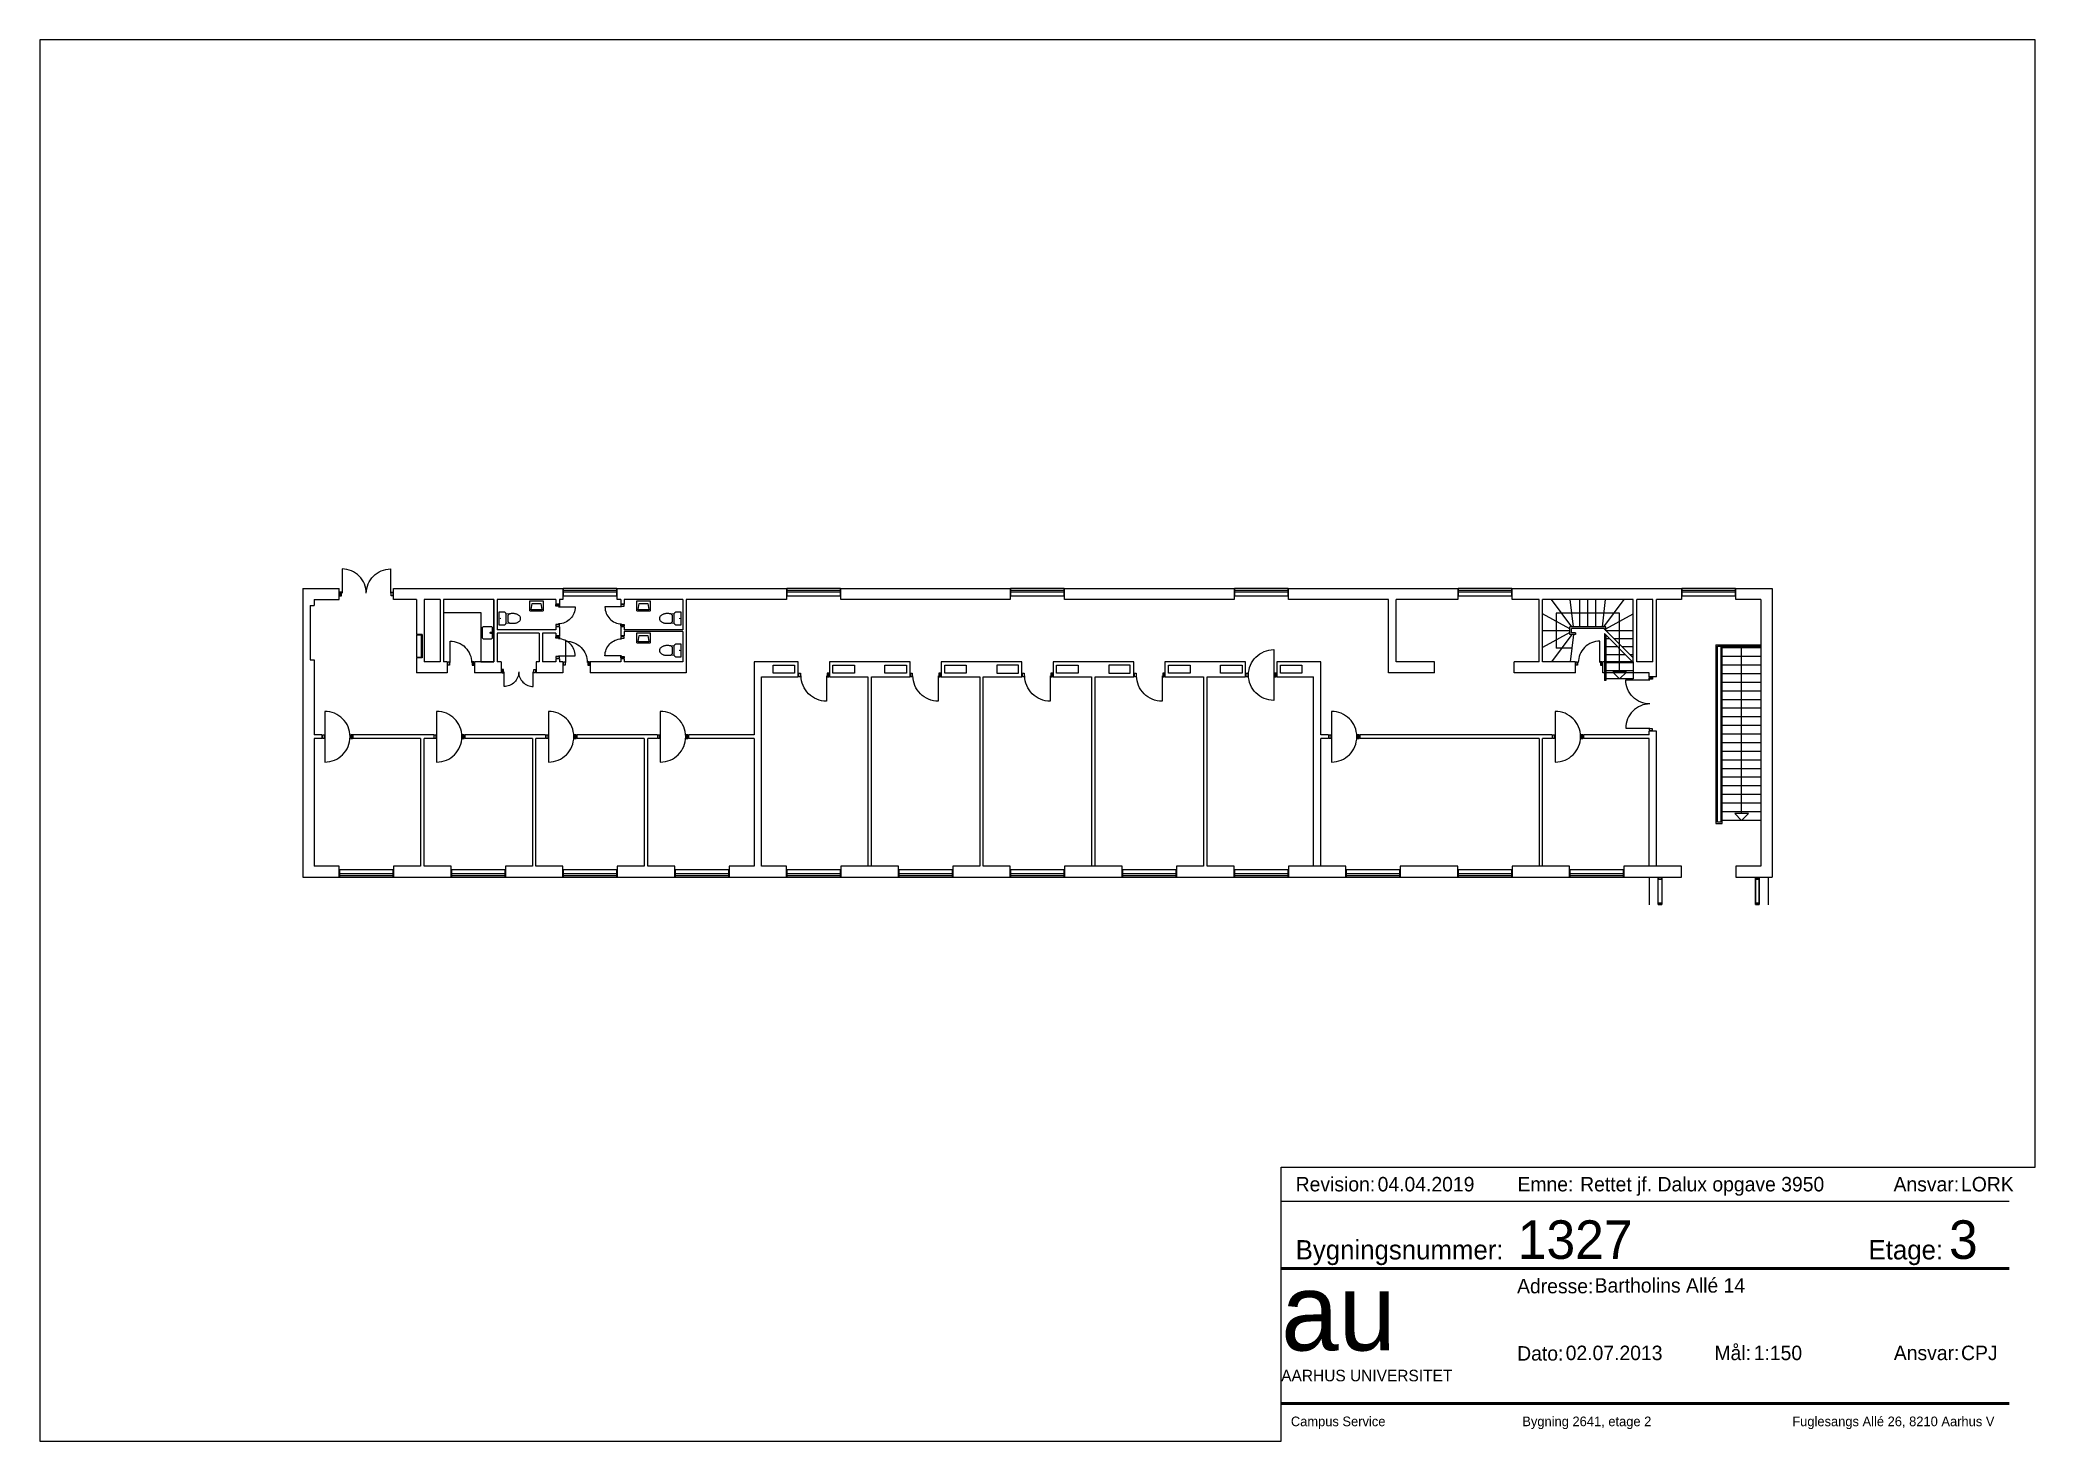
# Paper-space layout 'A3_pdf_liggende' of a CAD drawing. Header units: millimetres. Extents: x 0 to 414, y 0 to 291.
# The model-space entities are those that its viewports show. They can reach past a viewport. Long polylines and large blocks are cut down to what shows.
import ezdxf

# ---------------------------------------------------------------- set-up
doc = ezdxf.new("R2010")
doc.units = ezdxf.units.MM
doc.header["$LTSCALE"] = 100
doc.header["$MEASUREMENT"] = 0
doc.linetypes.add('HIDDEN', pattern=[5, 4, -1])
for name, color, linetype in [('A21----', 7, 'Continuous'), ('A22--U-', 3, 'Continuous'), ('A24----', 1, 'Continuous'), ('A314---', 1, 'Continuous'), ('A314-S-', 8, 'Continuous'), ('A321---', 1, 'Continuous'), ('A59----', 2, 'Continuous'), ('A79-F--', 12, 'Continuous'), ('A89--Y-', 12, 'Continuous')]:
    doc.layers.add(name, color=color, linetype=linetype)
doc.layers.add('tegningsopsætning', color=7, linetype='Continuous', lineweight=50)
doc.styles.add('ISO', font='ISO')
doc.styles.add('tegningshoved str 3', font='', dxfattribs={"height": 3})
doc.styles.add('tegningshoved str 8', font='', dxfattribs={"height": 8})
doc.styles.get('tegningshoved str 3').set_extended_font_data('AU Passata')
doc.styles.get('tegningshoved str 8').set_extended_font_data('AU Passata')

# ---------------------------------------------------------------- blocks, each defined once
blk = doc.blocks.new('Tegningshoved')
at = {"layer": 'tegningsopsætning'}
for points in [[(0, 28), (151, 28)], [(0, 0), (151, 0)]]:
    blk.add_lwpolyline(points, dxfattribs=at)
at = {"layer": 'tegningsopsætning', "attachment_point": 1}
for s, width, insert, char_height in [('{\\fAU Passata|b0|i0|c0|p34;Bygningsnummer:}', 14.039, (3, 33.89), 4), ('{\\fAU Passata|b0|i0|c0|p34;Etage:}', 14.039, (121.82, 33.89), 4), ('{\\fAU Passata|b0|i0|c0|p34;Adresse:}', 14.039, (48.92, 25.86), 3), ('{\\fAU Passata|b0|i0|c0|p34;Mål:}', 14.039, (89.85, 12), 3), ('{\\fAU Passata|b0|i0|c0|p34;Dato:}', 14.039, (48.94, 11.9), 3), ('{\\fAU Passata|b0|i0|c0|p34;Ansvar:}', 14.039, (127.06, 12), 3), ('{\\fAU Passata|b0|i0|c0|p34;AARHUS UNIVERSITET}', 76.8942, (0, 7), 2.4)]:
    blk.add_mtext_dynamic_manual_height_columns(s, width=width, gutter_width=1250, heights=[0], dxfattribs=dict(at, insert=insert, char_height=char_height))
at = {"layer": 'tegningsopsætning', "attachment_point": 1, "style": 'ISO'}
for s, width, heights, insert, char_height in [('{\\fAU Peto|b0|i0|c0|p82;au}', 20.8914, [10], (0, 27), 16), ('{\\fAU Passata Light|b0|i0|c0|p34;Campus Service^I^I^I^IBygning 2641, etage 2^I^I^I^IFuglesangs Allé 26, 8210 Aarhus V}', 148.2946, [0], (2, -2.71), 2)]:
    blk.add_mtext_dynamic_manual_height_columns(s, width=width, gutter_width=1250, heights=heights, dxfattribs=dict(at, insert=insert, char_height=char_height))
blk = doc.blocks.new('aml. tegningshoved blok')
blk.add_blockref('Tegningshoved', (-156.36, 7.8))
at = {"layer": 'tegningsopsætning'}
for tag, p, height, style in [('XXXX', (-107.28, 37.8), 8, 'tegningshoved str 8'), ('X', (-17.84, 37.8), 8, 'tegningshoved str 8'), ('XXX', (-91.36, 30.8), 3, 'tegningshoved str 3'), ('XX.XX.2012', (-97.36, 16.8), 3, 'tegningshoved str 3'), ('1:XXX', (-58.36, 16.8), 3, 'tegningshoved str 3'), ('XXX', (-15.36, 16.8), 3, 'tegningshoved str 3')]:
    blk.add_attdef(tag, p, '', height=height, dxfattribs=dict(at, style=style))
blk = doc.blocks.new('Rev. blok')
for points in [[(-151, 11), (0, 11)], [(-151, 4), (0, 4)]]:
    blk.add_lwpolyline(points)
at = {"char_height": 3, "attachment_point": 1, "style": 'tegningshoved str 3'}
for s, insert in [('Revision:', (-148, 9)), ('Emne:', (-102, 9)), ('Ansvar:', (-24, 9))]:
    blk.add_mtext_dynamic_manual_height_columns(s, width=7, gutter_width=15, heights=[0], dxfattribs=dict(at, insert=insert))
at = {"style": 'tegningshoved str 3'}
for tag, p in [('XX.XX.2012', (-131, 6)), ('XXX', (-89, 6)), ('XXX', (-10, 6))]:
    blk.add_attdef(tag, p, '', height=3, dxfattribs=at)
blk = doc.blocks.new('V169')
for p, q in [((-10, 110), (-1680, 110)), ((-10, 50), (-1680, 50))]:
    blk.add_line(p, q)
blk.add_lwpolyline([(-10, 0), (-10, 230), (-1680, 230), (-1680, 0)], close=True)
blk = doc.blocks.new('PIL')
for p, q in [((0, 0), (-212, -212)), ((0, 0), (212, -212)), ((-212, -212), (212, -212))]:
    blk.add_line(p, q)
blk = doc.blocks.new('D85H')
for points in [[(-830, 0), (-780, 0), (-780, 110), (-830, 110)], [(-70, 110), (-20, 110), (-20, 0), (-70, 0)]]:
    blk.add_lwpolyline(points, close=True)
blk.add_lwpolyline([(-90, 30), (-90, -640, -0.414214), (-760, 30)], format="xyb")
blk = doc.blocks.new('D71H')
for points in [[(-640, 110), (-690, 110), (-690, 0), (-640, 0)], [(-20, 0), (-70, 0), (-70, 110), (-20, 110)]]:
    blk.add_lwpolyline(points, close=True)
blk.add_lwpolyline([(-90, 28), (-90, -492, -0.41025), (-620, 28)], format="xyb")
blk = doc.blocks.new('D71V')
for p, q in [((70, 110), (20, 110)), ((20, 110), (20, 0)), ((20, 0), (70, 0)), ((70, 0), (70, 110)), ((90, 28), (90, -492)), ((640, 0), (640, 110)), ((640, 110), (690, 110)), ((690, 0), (640, 0)), ((690, 110), (690, 0))]:
    blk.add_line(p, q)
blk.add_arc((91, 37), 529, 269.84255, 359.06613)
blk = doc.blocks.new('D169D')
for points in [[(20, 110), (70, 110), (70, 0), (20, 0)], [(1670, 0), (1670, 110), (1620, 110), (1620, 0)]]:
    blk.add_lwpolyline(points, close=True)
for points in [[(845, 30, -0.414214), (90, -725), (90, 30)], [(845, 30, 0.414214), (1600, -725), (1600, 30)]]:
    blk.add_lwpolyline(points, format="xyb")
blk = doc.blocks.new('D97VH')
blk.add_lwpolyline([(90, 845), (90, -735, 1), (90, 845, 0.414214)], format="xyb")
for points in [[(20, 0), (20, 110), (70, 110), (70, 0)], [(950, 0), (950, 110), (900, 110), (900, 0)]]:
    blk.add_lwpolyline(points, close=True)
blk = doc.blocks.new('HV1')
for points in [[(-179, -359, -0.414214), (-210, -328), (-210, -38), (210, -38), (210, -328, -0.414214), (179, -359)], [(-153, -321, -0.468921), (-168, -303), (-134, -115), (134, -115), (168, -303, -0.468921), (153, -321)]]:
    blk.add_lwpolyline(points, format="xyb", close=True)
blk = doc.blocks.new('TOI')
blk.add_lwpolyline([(-200, -200, 0.414214), (-125, -275), (125, -275, 0.414214), (200, -200), (200, -50), (-200, -50)], format="xyb", close=True)
blk.add_lwpolyline([(-132, -275), (-142, -375, 0.055722), (-150, -447), (-150, -500, 0.067326), (-138, -590, 0.079706), (-106, -659, 0.107125), (-54, -710, 0.140126), (0, -725, 0.140126), (54, -710, 0.107125), (106, -659, 0.079706), (138, -590, 0.067326), (150, -500), (150, -447, 0.055722), (142, -375), (132, -275)], format="xyb")
blk.add_lwpolyline([(142, -375), (94, -325), (-94, -325), (-142, -375)])
at = {"const_width": 19.8}
blk.add_lwpolyline([(-10, -97, 1), (10, -97, 1)], format="xyb", close=True, dxfattribs=at)
blk = doc.blocks.new('D97H')
for points in [[(-950, 110), (-900, 110), (-900, 0), (-950, 0)], [(-20, 0), (-20, 110), (-70, 110), (-70, 0)]]:
    blk.add_lwpolyline(points, close=True)
blk.add_lwpolyline([(-90, 30), (-90, -760, -0.414214), (-880, 30)], format="xyb")
blk = doc.blocks.new('D97HV')
blk.add_lwpolyline([(-90, 845), (-90, -735, -1), (-90, 845, -0.414214)], format="xyb")
for points in [[(-950, 0), (-950, 110), (-900, 110), (-900, 0)], [(-20, 0), (-20, 110), (-70, 110), (-70, 0)]]:
    blk.add_lwpolyline(points, close=True)
blk = doc.blocks.new('D85V')
for points in [[(70, 110), (20, 110), (20, 0), (70, 0)], [(830, 0), (780, 0), (780, 110), (830, 110)]]:
    blk.add_lwpolyline(points, close=True)
blk.add_lwpolyline([(90, 30), (90, -640, 0.414214), (760, 30)], format="xyb")

msp = doc.modelspace()

# ---------------------------------------------------------------- linework, layer by layer
at = {"layer": 'A21----'}
for p, q in [((-138955697, 257876197), (-138954567, 257876197)), ((-138955697, 257876197), (-138955697, 257867207)), ((-138955467, 257875667), (-138955467, 257873977)), ((-138955467, 257875667), (-138955347, 257875667)), ((-138955347, 257875847), (-138955347, 257875667)), ((-138955347, 257875847), (-138954567, 257875847)), ((-138954567, 257875847), (-138954567, 257876197)), ((-138952877, 257876197), (-138947607, 257876197)), ((-138952877, 257875847), (-138952877, 257876197)), ((-138952157, 257875847), (-138952877, 257875847)), ((-138951427, 257875847), (-138951927, 257875847)), ((-138949757, 257875847), (-138951317, 257875847)), ((-138947827, 257875847), (-138949647, 257875847)), ((-138947607, 257876197), (-138947607, 257875847)), ((-138945917, 257876197), (-138940647, 257876197)), ((-138945917, 257875847), (-138945917, 257876197)), ((-138940647, 257876197), (-138940647, 257875847)), ((-138925037, 257876197), (-138919767, 257876197)), ((-138925037, 257875847), (-138925037, 257876197)), ((-138921917, 257875847), (-138925037, 257875847)), ((-138919767, 257875847), (-138921687, 257875847)), ((-138919767, 257876197), (-138919767, 257875847)), ((-138918077, 257876197), (-138912807, 257876197)), ((-138918077, 257875847), (-138918077, 257876197)), ((-138917237, 257875847), (-138918077, 257875847)), ((-138914307, 257875847), (-138917127, 257875847)), ((-138913697, 257875847), (-138914197, 257875847)), ((-138912807, 257875847), (-138913587, 257875847)), ((-138912807, 257876197), (-138912807, 257875847)), ((-138911117, 257876197), (-138909987, 257876197)), ((-138911117, 257875847), (-138911117, 257876197)), ((-138910337, 257875847), (-138911117, 257875847)), ((-138910337, 257875847), (-138910337, 257867557)), ((-138909987, 257876197), (-138909987, 257867207)), ((-138955467, 257873977), (-138955347, 257873977)), ((-138955347, 257873977), (-138955347, 257871637)), ((-138955347, 257871527), (-138955347, 257867557)), ((-138955697, 257867207), (-138954567, 257867207)), ((-138954567, 257867557), (-138955347, 257867557)), ((-138954567, 257867207), (-138954567, 257867557)), ((-138954567, 257867207), (-138954567, 257867207)), ((-138952877, 257867557), (-138952877, 257867207)), ((-138952037, 257867557), (-138952877, 257867557)), ((-138952877, 257867207), (-138951087, 257867207)), ((-138951087, 257867557), (-138951927, 257867557)), ((-138951087, 257867207), (-138951087, 257867557)), ((-138951087, 257867207), (-138951087, 257867207)), ((-138949397, 257867557), (-138949397, 257867207)), ((-138948557, 257867557), (-138949397, 257867557)), ((-138949397, 257867207), (-138947607, 257867207)), ((-138947607, 257867557), (-138948447, 257867557)), ((-138947607, 257867207), (-138947607, 257867557)), ((-138947607, 257867207), (-138947607, 257867207)), ((-138945077, 257867557), (-138945917, 257867557)), ((-138945917, 257867557), (-138945917, 257867207)), ((-138945917, 257867207), (-138944127, 257867207)), ((-138944127, 257867557), (-138944967, 257867557)), ((-138944127, 257867207), (-138944127, 257867557)), ((-138944127, 257867207), (-138944127, 257867207)), ((-138941657, 257867557), (-138942437, 257867557)), ((-138942437, 257867557), (-138942437, 257867207)), ((-138942437, 257867207), (-138940647, 257867207)), ((-138940647, 257867557), (-138941427, 257867557)), ((-138940647, 257867207), (-138940647, 257867557)), ((-138940647, 257867207), (-138940647, 257867207)), ((-138934637, 257867557), (-138935477, 257867557)), ((-138935477, 257867557), (-138935477, 257867207)), ((-138935477, 257867207), (-138933687, 257867207)), ((-138933687, 257867557), (-138934527, 257867557)), ((-138933687, 257867207), (-138933687, 257867557)), ((-138933687, 257867207), (-138933687, 257867207)), ((-138927677, 257867557), (-138928517, 257867557)), ((-138928517, 257867557), (-138928517, 257867207)), ((-138928517, 257867207), (-138926727, 257867207)), ((-138926727, 257867557), (-138927567, 257867557)), ((-138926727, 257867207), (-138926727, 257867557)), ((-138926727, 257867207), (-138926727, 257867207)), ((-138923247, 257867557), (-138925037, 257867557)), ((-138925037, 257867557), (-138925037, 257867207)), ((-138925037, 257867207), (-138923247, 257867207)), ((-138923247, 257867207), (-138923247, 257867557)), ((-138923247, 257867207), (-138923247, 257867207)), ((-138921557, 257867557), (-138921557, 257867207)), ((-138919767, 257867557), (-138921557, 257867557)), ((-138921557, 257867207), (-138919767, 257867207)), ((-138919767, 257867207), (-138919767, 257867557)), ((-138919767, 257867207), (-138919767, 257867207)), ((-138918077, 257867557), (-138918077, 257867207)), ((-138916287, 257867557), (-138918077, 257867557)), ((-138918077, 257867207), (-138916287, 257867207)), ((-138916287, 257867207), (-138916287, 257867557)), ((-138916287, 257867207), (-138916287, 257867207)), ((-138912807, 257867557), (-138914597, 257867557)), ((-138914597, 257867557), (-138914597, 257867207)), ((-138914597, 257867557), (-138914597, 257867207)), ((-138912807, 257867557), (-138914597, 257867557)), ((-138914597, 257867207), (-138912807, 257867207)), ((-138914597, 257867207), (-138912807, 257867207)), ((-138912807, 257867207), (-138912807, 257867557)), ((-138912807, 257867207), (-138912807, 257867557)), ((-138912807, 257867207), (-138912807, 257867207)), ((-138912807, 257867207), (-138912807, 257867207)), ((-138911117, 257867557), (-138911117, 257867207)), ((-138910337, 257867557), (-138911117, 257867557)), ((-138911117, 257867207), (-138909987, 257867207))]:
    msp.add_line(p, q, dxfattribs=at)
at = {"layer": 'A21----', "color": 15}
for p, q in [((-138913817, 257867207), (-138913817, 257866347)), ((-138913817, 257867207), (-138913817, 257866347)), ((-138910107, 257867207), (-138910107, 257866347)), ((-138910107, 257867197), (-138910107, 257866357))]:
    msp.add_line(p, q, dxfattribs=at)
at = {"layer": 'A21----'}
for points in [[(-138943877, 257875847), (-138945697, 257875847)], [(-138940647, 257875847), (-138943767, 257875847)]]:
    msp.add_lwpolyline(points, dxfattribs=at)
for points in [[(-138933687, 257875847), (-138938957, 257875847), (-138938957, 257876197), (-138933687, 257876197)], [(-138926727, 257875847), (-138931997, 257875847), (-138931997, 257876197), (-138926727, 257876197)], [(-138937167, 257867207), (-138937167, 257867557), (-138938957, 257867557), (-138938957, 257867207)], [(-138930207, 257867207), (-138930207, 257867557), (-138931997, 257867557), (-138931997, 257867207)]]:
    msp.add_lwpolyline(points, close=True, dxfattribs=at)
at = {"layer": 'A22--U-'}
for p, q in [((-138952157, 257875847), (-138952157, 257874767)), ((-138951927, 257875847), (-138951927, 257873917)), ((-138951427, 257875847), (-138951427, 257873917)), ((-138951317, 257875847), (-138951317, 257873917)), ((-138949757, 257875847), (-138949757, 257873917)), ((-138949647, 257875847), (-138949647, 257874912)), ((-138947827, 257875847), (-138947827, 257875712)), ((-138947717, 257875847), (-138947717, 257875712)), ((-138947607, 257875847), (-138947717, 257875847)), ((-138945807, 257875847), (-138945917, 257875847)), ((-138945807, 257875847), (-138945807, 257875712)), ((-138945697, 257875847), (-138945697, 257875712)), ((-138943877, 257875847), (-138943877, 257874912)), ((-138943767, 257875847), (-138943767, 257873567)), ((-138921917, 257873567), (-138921917, 257875847)), ((-138921687, 257873917), (-138921687, 257875847)), ((-138917237, 257873917), (-138917237, 257875847)), ((-138917127, 257873917), (-138917127, 257875847)), ((-138914307, 257873917), (-138914307, 257875847)), ((-138914197, 257873917), (-138914197, 257875847)), ((-138913697, 257873917), (-138913697, 257875847)), ((-138913587, 257873447), (-138913587, 257875847)), ((-138951987, 257874767), (-138952157, 257874767)), ((-138951987, 257874767), (-138951987, 257874037)), ((-138947827, 257874912), (-138949647, 257874912)), ((-138949647, 257874802), (-138949647, 257873917)), ((-138948347, 257874802), (-138949647, 257874802)), ((-138948347, 257874802), (-138948347, 257873917)), ((-138948237, 257874802), (-138948237, 257873917)), ((-138947827, 257874802), (-138948237, 257874802)), ((-138947827, 257875002), (-138947827, 257874912)), ((-138947827, 257874802), (-138947827, 257874717)), ((-138947717, 257874717), (-138947827, 257874717)), ((-138947717, 257875002), (-138947717, 257874717)), ((-138945807, 257875002), (-138945807, 257874717)), ((-138945697, 257874717), (-138945807, 257874717)), ((-138945697, 257875002), (-138945697, 257874912)), ((-138945697, 257874852), (-138945697, 257874717)), ((-138943877, 257874852), (-138945697, 257874852)), ((-138943877, 257874852), (-138943877, 257873917)), ((-138952157, 257874037), (-138952157, 257873567)), ((-138951987, 257874037), (-138952157, 257874037)), ((-138951427, 257873917), (-138951927, 257873917)), ((-138951207, 257873917), (-138951317, 257873917)), ((-138951207, 257873917), (-138951207, 257873567)), ((-138950357, 257873917), (-138950357, 257873567)), ((-138949757, 257873917), (-138950357, 257873917)), ((-138949527, 257873917), (-138949647, 257873917)), ((-138949527, 257873917), (-138949527, 257873567)), ((-138948437, 257873917), (-138948437, 257873567)), ((-138948347, 257873917), (-138948437, 257873917)), ((-138947827, 257873917), (-138948237, 257873917)), ((-138947827, 257874007), (-138947827, 257873917)), ((-138947717, 257874007), (-138947827, 257874007)), ((-138947717, 257874007), (-138947717, 257873917)), ((-138947607, 257873917), (-138947717, 257873917)), ((-138947607, 257873917), (-138947607, 257873567)), ((-138946757, 257873917), (-138946757, 257873567)), ((-138945807, 257873917), (-138946757, 257873917)), ((-138945807, 257874007), (-138945807, 257873917)), ((-138945697, 257874007), (-138945807, 257874007)), ((-138945697, 257874007), (-138945697, 257873917)), ((-138943877, 257873917), (-138945697, 257873917)), ((-138940287, 257873917), (-138941657, 257873917)), ((-138941657, 257873917), (-138941657, 257871637)), ((-138940287, 257873447), (-138940287, 257873917)), ((-138939317, 257873917), (-138939317, 257873447)), ((-138936807, 257873917), (-138939317, 257873917)), ((-138936807, 257873447), (-138936807, 257873917)), ((-138935837, 257873917), (-138935837, 257873447)), ((-138933327, 257873917), (-138935837, 257873917)), ((-138933327, 257873447), (-138933327, 257873917)), ((-138932357, 257873917), (-138932357, 257873447)), ((-138929847, 257873917), (-138932357, 257873917)), ((-138929847, 257873447), (-138929847, 257873917)), ((-138926367, 257873917), (-138928877, 257873917)), ((-138928877, 257873917), (-138928877, 257873447)), ((-138926367, 257873447), (-138926367, 257873917)), ((-138925397, 257873917), (-138925397, 257873447)), ((-138924027, 257873917), (-138925397, 257873917)), ((-138924027, 257871637), (-138924027, 257873917)), ((-138920487, 257873917), (-138921687, 257873917)), ((-138920487, 257873567), (-138920487, 257873917)), ((-138917237, 257873917), (-138918017, 257873917)), ((-138918017, 257873567), (-138918017, 257873917)), ((-138916107, 257873917), (-138917127, 257873917)), ((-138916107, 257873567), (-138916107, 257873917)), ((-138914307, 257873917), (-138915257, 257873917)), ((-138915257, 257873567), (-138915257, 257873917)), ((-138913697, 257873917), (-138914197, 257873917)), ((-138951207, 257873567), (-138952157, 257873567)), ((-138949527, 257873567), (-138950357, 257873567)), ((-138947607, 257873567), (-138948437, 257873567)), ((-138943767, 257873567), (-138946757, 257873567)), ((-138941427, 257873447), (-138940287, 257873447)), ((-138941427, 257867557), (-138941427, 257873447)), ((-138939317, 257873447), (-138938117, 257873447)), ((-138938117, 257873447), (-138938117, 257867557)), ((-138938007, 257867557), (-138938007, 257873447)), ((-138938007, 257873447), (-138936807, 257873447)), ((-138935837, 257873447), (-138934637, 257873447)), ((-138934637, 257873447), (-138934637, 257867557)), ((-138934527, 257873447), (-138933327, 257873447)), ((-138934527, 257867557), (-138934527, 257873447)), ((-138932357, 257873447), (-138931157, 257873447)), ((-138931157, 257873447), (-138931157, 257867557)), ((-138931047, 257867557), (-138931047, 257873447)), ((-138931047, 257873447), (-138929847, 257873447)), ((-138928877, 257873447), (-138927677, 257873447)), ((-138927677, 257873447), (-138927677, 257867557)), ((-138927567, 257873447), (-138926367, 257873447)), ((-138927567, 257867557), (-138927567, 257873447)), ((-138925397, 257873447), (-138924257, 257873447)), ((-138924257, 257867557), (-138924257, 257873447)), ((-138920487, 257873567), (-138921917, 257873567)), ((-138916107, 257873567), (-138918017, 257873567)), ((-138913817, 257873567), (-138915257, 257873567)), ((-138913817, 257873447), (-138913817, 257873567)), ((-138913587, 257873447), (-138913817, 257873447)), ((-138955107, 257871637), (-138955347, 257871637)), ((-138955107, 257871527), (-138955347, 257871527)), ((-138955107, 257871637), (-138955107, 257871527)), ((-138955107, 257871637), (-138955107, 257871527)), ((-138954137, 257871637), (-138954137, 257871527)), ((-138951627, 257871637), (-138954137, 257871637)), ((-138952037, 257871527), (-138954137, 257871527)), ((-138952037, 257871527), (-138952037, 257867557)), ((-138951927, 257867557), (-138951927, 257871527)), ((-138951627, 257871527), (-138951927, 257871527)), ((-138951627, 257871637), (-138951627, 257871527)), ((-138950657, 257871637), (-138950657, 257871527)), ((-138948147, 257871637), (-138950657, 257871637)), ((-138948557, 257871527), (-138950657, 257871527)), ((-138948557, 257871527), (-138948557, 257867557)), ((-138948447, 257867557), (-138948447, 257871527)), ((-138948147, 257871527), (-138948447, 257871527)), ((-138948147, 257871637), (-138948147, 257871527)), ((-138944667, 257871637), (-138947177, 257871637)), ((-138947177, 257871637), (-138947177, 257871527)), ((-138945077, 257871527), (-138947177, 257871527)), ((-138945077, 257871527), (-138945077, 257867557)), ((-138944667, 257871527), (-138944967, 257871527)), ((-138944967, 257867557), (-138944967, 257871527)), ((-138944667, 257871637), (-138944667, 257871527)), ((-138943697, 257871637), (-138943697, 257871527)), ((-138941657, 257871637), (-138943697, 257871637)), ((-138941657, 257871527), (-138943697, 257871527)), ((-138941657, 257871527), (-138941657, 257867557)), ((-138923787, 257871637), (-138924027, 257871637)), ((-138923787, 257871527), (-138924027, 257871527)), ((-138924027, 257867557), (-138924027, 257871527)), ((-138923787, 257871637), (-138923787, 257871527)), ((-138922817, 257871637), (-138922817, 257871527)), ((-138916827, 257871637), (-138922817, 257871637)), ((-138917237, 257871527), (-138922817, 257871527)), ((-138917237, 257871527), (-138917237, 257867557)), ((-138916827, 257871527), (-138917127, 257871527)), ((-138917127, 257867557), (-138917127, 257871527)), ((-138916827, 257871637), (-138916827, 257871527)), ((-138913817, 257871637), (-138915857, 257871637)), ((-138915857, 257871637), (-138915857, 257871527)), ((-138913817, 257871527), (-138915857, 257871527)), ((-138913587, 257871757), (-138913817, 257871757)), ((-138913817, 257871637), (-138913817, 257871757)), ((-138913817, 257867557), (-138913817, 257871527)), ((-138913587, 257867557), (-138913587, 257871757))]:
    msp.add_line(p, q, dxfattribs=at)
for points in [[(-138947717, 257875712), (-138947827, 257875712)], [(-138945697, 257875712), (-138945807, 257875712)], [(-138947717, 257875002), (-138947827, 257875002)], [(-138945697, 257875002), (-138945807, 257875002)], [(-138943877, 257874912), (-138945697, 257874912)]]:
    msp.add_lwpolyline(points, dxfattribs=at)
for points in [[(-138940397, 257873807), (-138940397, 257873557), (-138941067, 257873557), (-138941067, 257873807)], [(-138939207, 257873807), (-138938537, 257873807), (-138938537, 257873557), (-138939207, 257873557)], [(-138936917, 257873807), (-138936917, 257873557), (-138937587, 257873557), (-138937587, 257873807)], [(-138935727, 257873807), (-138935057, 257873807), (-138935057, 257873557), (-138935727, 257873557)], [(-138934107, 257873807), (-138934107, 257873557), (-138933437, 257873557), (-138933437, 257873807)], [(-138932247, 257873557), (-138932247, 257873807), (-138931577, 257873807), (-138931577, 257873557)], [(-138930627, 257873807), (-138930627, 257873557), (-138929957, 257873557), (-138929957, 257873807)], [(-138928767, 257873557), (-138928767, 257873807), (-138928097, 257873807), (-138928097, 257873557)], [(-138926477, 257873807), (-138926477, 257873557), (-138927147, 257873557), (-138927147, 257873807)], [(-138925287, 257873807), (-138924617, 257873807), (-138924617, 257873557), (-138925287, 257873557)]]:
    msp.add_lwpolyline(points, close=True, dxfattribs=at)
at = {"layer": 'A24----'}
for p, q in [((-138916167, 257874997), (-138916267, 257875847)), ((-138915967, 257874997), (-138915967, 257875847)), ((-138915717, 257874997), (-138915717, 257875847)), ((-138915467, 257874997), (-138915467, 257875847)), ((-138915267, 257874997), (-138915167, 257875847)), ((-138914732, 257875422), (-138916702, 257875422)), ((-138916702, 257875422), (-138916702, 257874342)), ((-138914732, 257873594), (-138914732, 257875422)), ((-138916277, 257874882), (-138917127, 257874882)), ((-138915157, 257874997), (-138916277, 257874997)), ((-138916277, 257874767), (-138916277, 257874997)), ((-138916107, 257874767), (-138916277, 257874767)), ((-138916167, 257874767), (-138916267, 257873917)), ((-138915207, 257874947), (-138916227, 257874947)), ((-138916227, 257874817), (-138916227, 257874947)), ((-138916107, 257874817), (-138916227, 257874817)), ((-138916107, 257874817), (-138916107, 257874767)), ((-138915207, 257874932), (-138915207, 257874947)), ((-138915157, 257874882), (-138915157, 257874997)), ((-138914307, 257874882), (-138915157, 257874882)), ((-138914307, 257874632), (-138914907, 257874632)), ((-138911737, 257874445), (-138910337, 257874445)), ((-138911737, 257874445), (-138911737, 257868877)), ((-138911687, 257874395), (-138910337, 257874395)), ((-138911687, 257868927), (-138911687, 257874395)), ((-138911587, 257874395), (-138911587, 257868927)), ((-138911537, 257868877), (-138911537, 257874395)), ((-138916217, 257874342), (-138916702, 257874342)), ((-138914307, 257874382), (-138914657, 257874382)), ((-138914307, 257874132), (-138914407, 257874132)), ((-138910337, 257874345), (-138911537, 257874345)), ((-138910337, 257874077), (-138911537, 257874077)), ((-138910337, 257873808), (-138911537, 257873808)), ((-138910937, 257869189), (-138910937, 257874345)), ((-138910337, 257873540), (-138911537, 257873540)), ((-138910337, 257873272), (-138911537, 257873272)), ((-138910337, 257873003), (-138911537, 257873003)), ((-138910337, 257872735), (-138911537, 257872735)), ((-138910337, 257872466), (-138911537, 257872466)), ((-138910337, 257872198), (-138911537, 257872198)), ((-138910337, 257871929), (-138911537, 257871929)), ((-138910337, 257871661), (-138911537, 257871661)), ((-138910337, 257871393), (-138911537, 257871393)), ((-138910337, 257871124), (-138911537, 257871124)), ((-138910337, 257870856), (-138911537, 257870856)), ((-138910337, 257870587), (-138911537, 257870587)), ((-138910337, 257870319), (-138911537, 257870319)), ((-138910337, 257870050), (-138911537, 257870050)), ((-138910337, 257869782), (-138911537, 257869782)), ((-138910337, 257869514), (-138911537, 257869514)), ((-138911737, 257868877), (-138911537, 257868877)), ((-138911587, 257868927), (-138911687, 257868927)), ((-138910337, 257869245), (-138911537, 257869245)), ((-138910337, 257868977), (-138911537, 257868977))]:
    msp.add_line(p, q, dxfattribs=at)
at = {"layer": 'A24----', "linetype": 'HIDDEN'}
for p, q in [((-138915207, 257874932), (-138914307, 257874032)), ((-138915207, 257874790), (-138915207, 257873332)), ((-138915207, 257874790), (-138914334, 257873917)), ((-138915157, 257874740), (-138915157, 257873332)), ((-138915049, 257874632), (-138915157, 257874632)), ((-138914799, 257874382), (-138915157, 257874382)), ((-138914549, 257874132), (-138915157, 257874132)), ((-138914307, 257873882), (-138915157, 257873882)), ((-138914307, 257873917), (-138914307, 257873382)), ((-138915157, 257873332), (-138915207, 257873332)), ((-138914307, 257873632), (-138915157, 257873632)), ((-138914307, 257873382), (-138915157, 257873382))]:
    msp.add_line(p, q, dxfattribs=at)
at = {"layer": 'A24----'}
for points in [[(-138916216, 257874997), (-138916846, 257875847)], [(-138915219, 257874997), (-138914589, 257875847)], [(-138916277, 257874942), (-138917127, 257875404)], [(-138915157, 257874942), (-138914307, 257875404)], [(-138916277, 257874821), (-138917127, 257874359)], [(-138916216, 257874767), (-138916846, 257873917)]]:
    msp.add_lwpolyline(points, dxfattribs=at)
at = {"layer": 'A314---'}
for points in [[(-138913537, 257867197), (-138913417, 257867197), (-138913417, 257866357), (-138913537, 257866357)], [(-138913537, 257867197), (-138913417, 257867197), (-138913417, 257866357), (-138913537, 257866357)], [(-138910387, 257867197), (-138910507, 257867197), (-138910507, 257866357), (-138910387, 257866357)], [(-138910507, 257867197), (-138910387, 257867197), (-138910387, 257866357), (-138910507, 257866357)]]:
    msp.add_lwpolyline(points, close=True, dxfattribs=at)
at = {"layer": 'A314-S-'}
for p, q in [((-138913537, 257867147), (-138913417, 257867147)), ((-138910387, 257867147), (-138910507, 257867147))]:
    msp.add_line(p, q, dxfattribs=at)
for points in [[(-138913537, 257867197), (-138913417, 257867197), (-138913417, 257866357), (-138913537, 257866357)], [(-138910387, 257867197), (-138910507, 257867197), (-138910507, 257866357), (-138910387, 257866357)]]:
    msp.add_lwpolyline(points, close=True, dxfattribs=at)
at = {"layer": 'A314-S-', "linetype": 'Continuous'}
for points in [[(-138913537, 257867147), (-138913417, 257867147), (-138913417, 257867197), (-138913537, 257867197)], [(-138910507, 257867147), (-138910387, 257867147), (-138910387, 257867197), (-138910507, 257867197)], [(-138913537, 257866357), (-138913417, 257866357), (-138913417, 257866407), (-138913537, 257866407)], [(-138910507, 257866357), (-138910387, 257866357), (-138910387, 257866407), (-138910507, 257866407)]]:
    msp.add_lwpolyline(points, close=True, dxfattribs=at)
at = {"layer": 'A321---'}
for points in [[(-138949457, 257873677), (-138949507, 257873677), (-138949507, 257873567), (-138949457, 257873567)], [(-138948457, 257873567), (-138948507, 257873567), (-138948507, 257873677), (-138948457, 257873677)]]:
    msp.add_lwpolyline(points, close=True, dxfattribs=at)
for points in [[(-138948982, 257873597, -0.414214), (-138949437, 257873142), (-138949437, 257873597)], [(-138948982, 257873597, 0.414214), (-138948527, 257873142), (-138948527, 257873597)]]:
    msp.add_lwpolyline(points, format="xyb", dxfattribs=at)
at = {"layer": 'A79-F--'}
msp.add_lwpolyline([(-138949757, 257873917), (-138949757, 257875847), (-138951317, 257875847), (-138951317, 257875447), (-138950157, 257875447), (-138950157, 257875447), (-138950157, 257873917)], close=True, dxfattribs=at)
msp.add_lwpolyline([(-138950057, 257875017), (-138949857, 257875017, -0.414214), (-138949807, 257874967), (-138949807, 257874667, -0.414214), (-138949857, 257874617), (-138950057, 257874617, -0.414214), (-138950107, 257874667), (-138950107, 257874967, -0.414214)], format="xyb", close=True, dxfattribs=at)
msp.add_circle((-138949847, 257874817), 20, dxfattribs=at)
at = {"layer": 'A89--Y-'}
msp.add_lwpolyline([(-138952007, 257874747), (-138952157, 257874747), (-138952157, 257874057), (-138952007, 257874057)], close=True, dxfattribs=at)

# ---------------------------------------------------------------- block references
at = {"layer": 'A24----', "rotation": 180}
for p in [(-138914732, 257873382), (-138910937, 257868977)]:
    msp.add_blockref('PIL', p, dxfattribs=at)
at = {"layer": 'A314-S-', "rotation": 180}
for p in [(-138947607, 257876197), (-138940647, 257876197), (-138933687, 257876197), (-138926727, 257876197), (-138919767, 257876197), (-138912807, 257876197)]:
    msp.add_blockref('V169', p, dxfattribs=at)
at = {"layer": 'A314-S-'}
for p in [(-138952877, 257867207), (-138949397, 257867207), (-138945917, 257867207), (-138942437, 257867207), (-138938957, 257867207), (-138935477, 257867207), (-138931997, 257867207), (-138928517, 257867207), (-138925037, 257867207), (-138921557, 257867207), (-138918077, 257867207), (-138914597, 257867207)]:
    msp.add_blockref('V169', p, dxfattribs=at)
at = {"layer": 'A321---'}
for name, p, rotation in [('D169D', (-138952877, 257876077), 180), ('D71H', (-138947717, 257875712), 90), ('D71V', (-138945807, 257875712), 270), ('D85H', (-138951207, 257873917), 180), ('D71V', (-138947717, 257874007), 90), ('D85H', (-138947607, 257873917), 180), ('D71H', (-138945807, 257874007), 270), ('D85V', (-138915257, 257873917), 180), ('D169D', (-138913817, 257873447), 270)]:
    msp.add_blockref(name, p, dxfattribs=dict(at, rotation=rotation))
for name, p in [('D97HV', (-138925397, 257873447)), ('D97H', (-138939317, 257873447)), ('D97H', (-138935837, 257873447)), ('D97H', (-138932357, 257873447)), ('D97H', (-138928877, 257873447)), ('D97VH', (-138955107, 257871527)), ('D97VH', (-138951627, 257871527)), ('D97VH', (-138948147, 257871527)), ('D97VH', (-138944667, 257871527)), ('D97VH', (-138923787, 257871527)), ('D97VH', (-138916827, 257871527))]:
    msp.add_blockref(name, p, dxfattribs=at)
at = {"layer": 'A59----'}
for p in [(-138948427, 257875847), (-138945097, 257875847), (-138945097, 257874852)]:
    msp.add_blockref('HV1', p, dxfattribs=at)
for p, rotation in [((-138949647, 257875262), 90), ((-138943877, 257875262), 270), ((-138943877, 257874267), 270)]:
    msp.add_blockref('TOI', p, dxfattribs=dict(at, rotation=rotation))

psp = doc.layouts.new('A3_pdf_liggende')

# ---------------------------------------------------------------- linework, layer by layer
at = {"layer": 'Defpoints'}
psp.add_lwpolyline([(0, 0), (257.45, 0), (257.45, 56.8), (413.81, 56.8), (413.81, 290.68), (0, 290.68), (0, 0)], close=True, dxfattribs=at)

# ---------------------------------------------------------------- block references
ref = psp.add_blockref('Rev. blok', (408.45, 45.8))
ref.add_attrib('XXX', 'LORK', (398.45, 51.8), dxfattribs={"height": 3, "style": 'tegningshoved str 3'})
ref.add_attrib('XXX', 'Rettet jf. Dalux opgave 3950', (319.45, 51.8), dxfattribs={"height": 3, "style": 'tegningshoved str 3'})
ref.add_attrib('XX.XX.2012', '04.04.2019', (277.45, 51.8), dxfattribs={"height": 3, "style": 'tegningshoved str 3'})
ref = psp.add_blockref('aml. tegningshoved blok', (413.81, 0))
ref.add_attrib('XXXX', '1327', (306.52, 37.8), dxfattribs={"layer": 'tegningsopsætning', "height": 8, "style": 'tegningshoved str 8'})
ref.add_attrib('X', '3', (395.96, 37.8), dxfattribs={"layer": 'tegningsopsætning', "height": 8, "style": 'tegningshoved str 8'})
ref.add_attrib('XXX', 'Bartholins Allé 14', (322.45, 30.8), dxfattribs={"layer": 'tegningsopsætning', "height": 3, "style": 'tegningshoved str 3'})
ref.add_attrib('XX.XX.2012', '02.07.2013', (316.45, 16.8), dxfattribs={"layer": 'tegningsopsætning', "height": 3, "style": 'tegningshoved str 3'})
ref.add_attrib('1:XXX', '1:150', (355.45, 16.8), dxfattribs={"layer": 'tegningsopsætning', "height": 3, "style": 'tegningshoved str 3'})
ref.add_attrib('XXX', 'CPJ', (398.45, 16.8), dxfattribs={"layer": 'tegningsopsætning', "height": 3, "style": 'tegningshoved str 3'})

# ---------------------------------------------------------------- viewports
at = {"layer": 'Defpoints', "view_target_point": (-138932842.28, 257871464.36), "view_twist_angle": 360}
vp = psp.add_viewport(center=(206.9, 145.34), size=(413.81, 290.6818), view_center_point=(0, 0), view_height=43602.2763, dxfattribs=at)
vp.frozen_layers = ['0']
vp.dxf.flags = 0x10000  # cut along an outline
vp.dxf.clipping_boundary_handle = psp.add_lwpolyline([(0, 0), (257.45, 0), (257.45, 56.8), (413.81, 56.8), (413.81, 290.68), (0, 290.68), (0, 0)], format="xyb", close=True, dxfattribs={"invisible": 1}).dxf.handle

doc.saveas('drawing.dxf')
